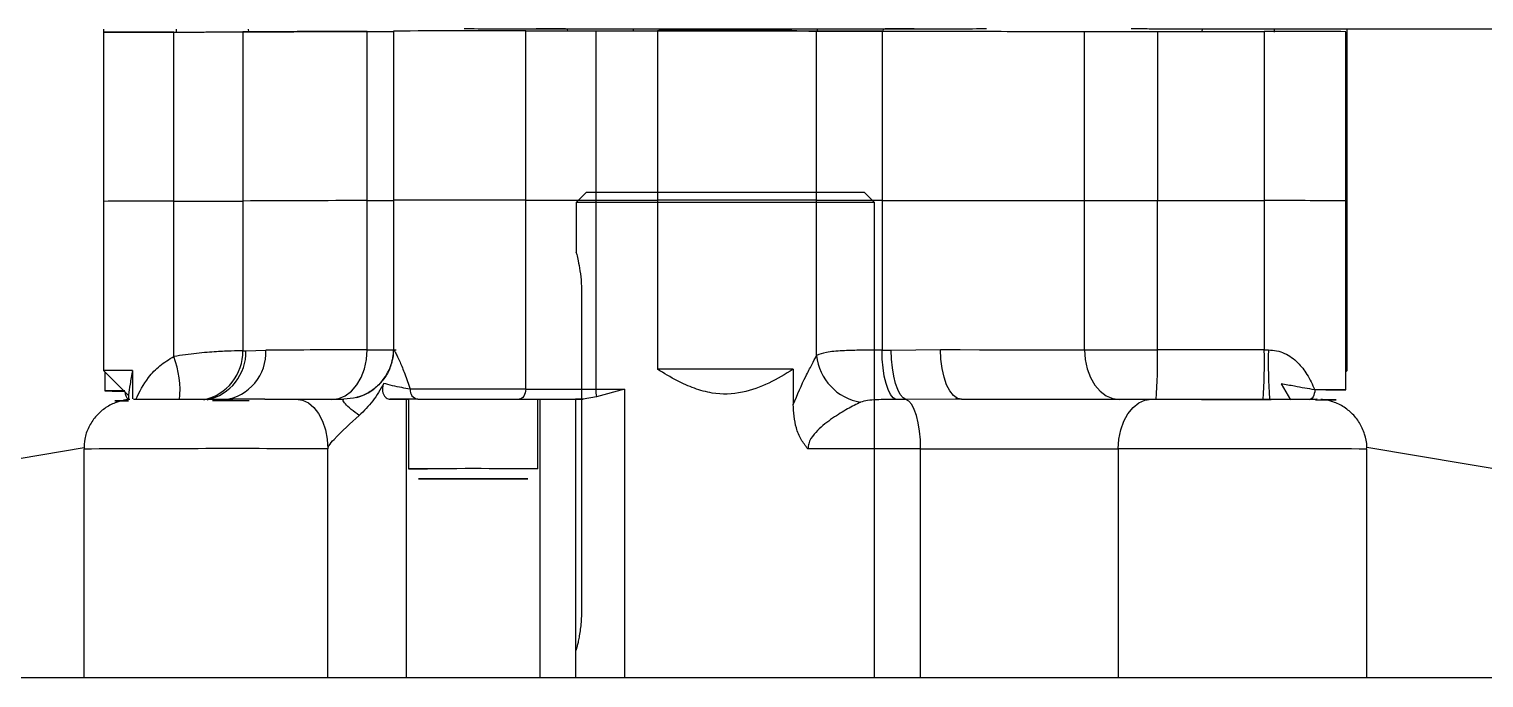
# Model space of a CAD drawing. Header units: millimetres. Extents: x 2371 to 4515, y 843 to 2359.
# Drawn here: x 3809.1 to 3955.3, y 1899.8 to 1965 of the extents above; entities that cross this region are included whole.
import ezdxf

# ---------------------------------------------------------------- set-up
doc = ezdxf.new("R2010")
doc.units = ezdxf.units.MM

msp = doc.modelspace()

# ---------------------------------------------------------------- linework, layer by layer
at = {"color": 7, "linetype": 'Continuous', "lineweight": 25}
for p, q in [((3816.543, 1965.025), (3816.564, 1964.723)), ((3816.564, 1964.723), (3816.564, 1947.723)), ((3823.62, 1947.743), (3823.621, 1964.742)), ((3823.9, 1964.743), (3823.895, 1965.026)), ((3830.559, 1964.757), (3830.559, 1947.757)), ((3831.097, 1965.034), (3831.116, 1964.76)), ((3843.043, 1947.8), (3843.043, 1964.8)), ((3845.707, 1964.839), (3845.707, 1947.839)), ((3859, 1947.852), (3859, 1964.852)), ((3863.216, 1964.825), (3863.211, 1965.022)), ((3866.031, 1964.848), (3866.031, 1947.848)), ((3869.796, 1965.104), (3869.814, 1964.841)), ((3872.242, 1964.85), (3872.242, 1947.85)), ((3888.245, 1947.841), (3888.245, 1964.841)), ((3888.315, 1964.84), (3888.333, 1965.104)), ((3894.819, 1964.826), (3894.819, 1947.826)), ((3894.917, 1965.022), (3894.913, 1964.825)), ((3915.168, 1947.799), (3915.168, 1964.799)), ((3922.495, 1964.793), (3933.244, 1964.794)), ((3922.495, 1964.793), (3922.495, 1947.793)), ((3927.016, 1964.793), (3927.032, 1965.033)), ((3933.244, 1964.794), (3933.244, 1947.794)), ((3934.234, 1965.026), (3934.229, 1964.742)), ((3941.443, 1947.776), (3941.443, 1964.776)), ((3941.443, 1964.725), (3941.564, 1964.722)), ((3941.564, 1964.722), (3941.586, 1965.024)), ((3941.564, 1947.722), (3941.564, 1964.722)), ((3865.065, 1948.601), (3864.065, 1947.601)), ((3893.065, 1948.601), (3865.065, 1948.601)), ((3894.065, 1947.601), (3893.065, 1948.601)), ((3816.564, 1947.723), (3816.564, 1930.723)), ((3823.62, 1932.134), (3823.62, 1947.743)), ((3830.559, 1947.757), (3830.559, 1932.706)), ((3843.043, 1932.8), (3843.043, 1947.8)), ((3845.707, 1947.839), (3845.707, 1932.839)), ((3859, 1928.852), (3859, 1947.852)), ((3864.065, 1947.601), (3864.065, 1942.554)), ((3894.065, 1947.601), (3864.065, 1947.601)), ((3866.031, 1947.848), (3866.031, 1928.848)), ((3872.242, 1947.85), (3872.242, 1930.85)), ((3888.245, 1932.233), (3888.245, 1947.841)), ((3894.065, 1899.851), (3894.065, 1947.601)), ((3894.819, 1947.826), (3894.819, 1932.776)), ((3915.167, 1932.799), (3915.168, 1947.799)), ((3915.168, 1947.799), (3915.176, 1947.799)), ((3922.495, 1947.793), (3933.244, 1947.794)), ((3922.495, 1932.793), (3922.495, 1947.793)), ((3933.244, 1947.794), (3933.244, 1932.794)), ((3941.443, 1928.777), (3941.443, 1947.776)), ((3941.443, 1947.726), (3941.564, 1947.722)), ((3941.564, 1930.722), (3941.564, 1947.722)), ((3864.608, 1938.601), (3864.608, 1906.601)), ((3830.872, 1932.708), (3832.878, 1932.769)), ((3895.752, 1932.775), (3900.694, 1932.821)), ((3933.244, 1932.794), (3922.495, 1932.793)), ((3816.564, 1930.723), (3819.064, 1928.223)), ((3816.686, 1930.601), (3816.686, 1928.669)), ((3819.453, 1930.738), (3819.453, 1927.885)), ((3885.887, 1930.85), (3885.887, 1927.323)), ((3941.443, 1930.601), (3941.564, 1930.722)), ((3934.939, 1929.378), (3935.871, 1927.784)), ((3819.064, 1928.364), (3819.064, 1927.804)), ((3845.349, 1927.841), (3846.983, 1927.838)), ((3846.983, 1927.838), (3847.207, 1927.835)), ((3846.983, 1927.838), (3846.983, 1899.838)), ((3847.207, 1927.839), (3847.207, 1920.839)), ((3860.207, 1920.839), (3860.207, 1927.839)), ((3860.207, 1927.835), (3860.416, 1927.837)), ((3860.416, 1927.837), (3864.01, 1927.844)), ((3860.416, 1927.837), (3860.416, 1899.837)), ((3864.01, 1927.844), (3864.01, 1899.844)), ((3866.11, 1928.074), (3864.759, 1927.845)), ((3868.922, 1928.849), (3866.11, 1928.074)), ((3868.922, 1928.849), (3868.922, 1899.849)), ((3902.177, 1927.829), (3897.224, 1927.81)), ((3902.814, 1927.831), (3902.177, 1927.829)), ((3929.443, 1927.804), (3929.443, 1927.788)), ((3814.567, 1922.829), (3814.567, 1899.829)), ((3839.108, 1899.853), (3839.108, 1922.853)), ((3898.697, 1899.844), (3898.697, 1922.844)), ((3918.567, 1922.852), (3918.567, 1899.852)), ((3943.562, 1899.828), (3943.562, 1922.828)), ((3852.811, 1919.846), (3850.361, 1919.841)), ((3850.361, 1919.841), (3851.258, 1919.834)), ((3851.258, 1919.843), (3851.258, 1919.834)), ((3851.258, 1919.834), (3854.604, 1919.832)), ((3856.157, 1919.844), (3852.811, 1919.846)), ((3854.604, 1919.845), (3854.604, 1919.832)), ((3854.604, 1919.832), (3857.053, 1919.837)), ((3857.053, 1919.837), (3856.157, 1919.844)), ((3965.565, 1899.851), (3792.565, 1899.851))]:
    msp.add_line(p, q, dxfattribs=at)
at = {"linetype": 'ByBlock'}
for p, q in [((3791.582, 1919.119), (3814.616, 1922.988)), ((3966.582, 1919.119), (3943.548, 1922.988))]:
    msp.add_line(p, q, dxfattribs=at)
at = {"color": 7, "linetype": 'Continuous', "lineweight": 25, "flags": 128}
for points in [[(3866.031, 1964.848), (3866.801, 1964.848), (3867.573, 1964.849), (3868.347, 1964.849), (3869.123, 1964.849), (3869.9, 1964.849), (3870.679, 1964.85), (3871.46, 1964.85), (3872.242, 1964.85)], [(3894.819, 1964.826), (3897.655, 1964.824), (3900.425, 1964.821), (3903.122, 1964.819), (3905.734, 1964.815), (3908.253, 1964.812), (3910.671, 1964.808), (3912.979, 1964.804), (3915.168, 1964.799)], [(3866.031, 1947.848), (3866.801, 1947.848), (3867.573, 1947.849), (3868.347, 1947.849), (3869.123, 1947.849), (3869.9, 1947.849), (3870.679, 1947.85), (3871.46, 1947.85), (3872.242, 1947.85)], [(3866.031, 1947.848), (3866.801, 1947.848), (3867.573, 1947.849), (3868.347, 1947.849), (3869.123, 1947.849), (3869.9, 1947.849), (3870.679, 1947.85), (3871.46, 1947.85), (3872.242, 1947.85)], [(3894.819, 1947.826), (3897.655, 1947.824), (3900.425, 1947.821), (3903.122, 1947.819), (3905.734, 1947.815), (3908.253, 1947.812), (3910.671, 1947.808), (3912.978, 1947.804), (3915.168, 1947.799)], [(3894.819, 1947.826), (3897.655, 1947.824), (3900.425, 1947.821), (3903.122, 1947.819), (3905.734, 1947.815), (3908.253, 1947.812), (3910.671, 1947.808), (3912.978, 1947.804), (3915.168, 1947.799)], [(3830.559, 1932.706), (3830.597, 1932.707), (3830.635, 1932.707), (3830.674, 1932.707), (3830.713, 1932.707), (3830.752, 1932.708), (3830.792, 1932.708), (3830.832, 1932.708), (3830.872, 1932.708)], [(3839.511, 1927.808), (3840.2, 1927.902), (3840.863, 1928.185), (3841.473, 1928.646), (3842.008, 1929.267), (3842.447, 1930.023), (3842.774, 1930.887), (3842.975, 1931.825), (3843.043, 1932.8)], [(3896.209, 1927.81), (3895.931, 1927.984), (3895.667, 1928.319), (3895.427, 1928.805), (3895.218, 1929.425), (3895.048, 1930.158), (3894.922, 1930.98), (3894.845, 1931.862), (3894.819, 1932.776)], [(3894.819, 1932.776), (3894.936, 1932.776), (3895.053, 1932.776), (3895.169, 1932.776), (3895.286, 1932.776), (3895.403, 1932.776), (3895.519, 1932.776), (3895.636, 1932.776), (3895.752, 1932.775)], [(3897.224, 1927.81), (3896.93, 1927.983), (3896.65, 1928.318), (3896.396, 1928.804), (3896.175, 1929.424), (3895.994, 1930.157), (3895.861, 1930.979), (3895.78, 1931.862), (3895.752, 1932.775)], [(3902.814, 1927.831), (3902.401, 1927.925), (3902.003, 1928.208), (3901.636, 1928.668), (3901.315, 1929.289), (3901.051, 1930.045), (3900.855, 1930.909), (3900.735, 1931.846), (3900.694, 1932.821)], [(3900.694, 1932.821), (3902.685, 1932.819), (3904.631, 1932.817), (3906.529, 1932.814), (3908.375, 1932.812), (3910.165, 1932.809), (3911.896, 1932.806), (3913.564, 1932.803), (3915.167, 1932.799)], [(3915.167, 1932.799), (3915.235, 1931.824), (3915.437, 1930.887), (3915.764, 1930.023), (3916.204, 1929.266), (3916.741, 1928.645), (3917.352, 1928.185), (3918.016, 1927.902), (3918.707, 1927.807)], [(3933.244, 1932.794), (3933.295, 1932.794), (3933.347, 1932.794), (3933.398, 1932.794), (3933.449, 1932.794), (3933.5, 1932.794), (3933.551, 1932.794), (3933.602, 1932.794), (3933.653, 1932.794)], [(3941.443, 1930.726), (3941.564, 1930.722), (3941.564, 1930.722)], [(3835.928, 1927.845), (3836.548, 1927.751), (3837.145, 1927.468), (3837.694, 1927.007), (3838.176, 1926.387), (3838.572, 1925.63), (3838.866, 1924.766), (3839.047, 1923.829), (3839.108, 1922.853)], [(3842.024, 1928.015), (3841.687, 1927.936), (3840.712, 1927.84)], [(3859, 1928.852), (3858.987, 1928.657), (3858.95, 1928.469), (3858.888, 1928.296), (3858.806, 1928.144), (3858.706, 1928.02), (3858.592, 1927.927), (3858.467, 1927.87), (3858.338, 1927.85)], [(3864.759, 1927.845), (3864.662, 1927.845), (3864.566, 1927.845), (3864.471, 1927.845), (3864.377, 1927.845), (3864.284, 1927.845), (3864.192, 1927.844), (3864.101, 1927.844), (3864.01, 1927.844)], [(3866.031, 1928.848), (3866.39, 1928.848), (3866.751, 1928.848), (3867.111, 1928.848), (3867.473, 1928.849), (3867.834, 1928.849), (3868.196, 1928.849), (3868.559, 1928.849), (3868.922, 1928.849)], [(3897.224, 1927.81), (3897.098, 1927.81), (3896.971, 1927.81), (3896.844, 1927.81), (3896.717, 1927.81), (3896.59, 1927.81), (3896.463, 1927.81), (3896.336, 1927.81), (3896.209, 1927.81)], [(3898.697, 1922.844), (3898.669, 1923.758), (3898.587, 1924.64), (3898.454, 1925.462), (3898.274, 1926.195), (3898.053, 1926.815), (3897.799, 1927.301), (3897.519, 1927.636), (3897.224, 1927.81)], [(3918.567, 1922.852), (3918.631, 1923.827), (3918.821, 1924.765), (3919.129, 1925.629), (3919.543, 1926.385), (3920.048, 1927.006), (3920.624, 1927.467), (3921.249, 1927.75), (3921.899, 1927.844)], [(3938.322, 1928.79), (3938.311, 1928.595), (3938.276, 1928.407), (3938.22, 1928.234), (3938.144, 1928.082), (3938.051, 1927.958), (3937.946, 1927.865), (3937.831, 1927.808), (3937.712, 1927.788)], [(3898.697, 1922.844), (3897.312, 1922.845), (3895.917, 1922.846), (3894.512, 1922.847), (3893.097, 1922.847), (3891.674, 1922.848), (3890.244, 1922.849), (3888.807, 1922.849), (3887.365, 1922.85)], [(3898.697, 1922.844), (3901.257, 1922.842), (3903.888, 1922.841), (3906.543, 1922.841), (3909.174, 1922.842), (3911.736, 1922.844), (3914.184, 1922.846), (3916.475, 1922.849), (3918.567, 1922.852)]]:
    msp.add_lwpolyline(points, dxfattribs=at)
at = {"color": 7, "linetype": 'Continuous', "lineweight": 25}
for centre, radius, start, end in [((3822.237, 1192.205), 772.539, 89.897391, 90.420712), ((3823.896, 3545.574), 1580.832, 269.990013, 270.241488), ((3848.113, -1286.563), 3251.367, 90.089346, 90.30934), ((3842.532, 2447.904), 483.105, 270.06054, 270.37656), ((3854.065, 181.282), 1783.576, 89.841456, 90.268476), ((3864.279, 5137.035), 3172.188, 269.904659, 270.031645), ((3878.73, -728.297), 2693.155, 89.797567, 90.13802), ((3894.536, 3293.06), 1328.233, 269.728619, 270.012215), ((3921.885, 5509.55), 3544.757, 269.891426, 270.009859), ((3935.442, 1055.385), 909.411, 89.621935, 90.138469), ((3822.237, 1175.205), 772.539, 89.897391, 90.420712), ((3823.896, 3528.574), 1580.832, 269.990013, 270.241488), ((3848.113, -1303.563), 3251.367, 90.089346, 90.30934), ((3842.532, 2430.904), 483.105, 270.06054, 270.37656), ((3854.065, 164.282), 1783.576, 89.841456, 90.268476), ((3854.082, 206.278), 1741.581, 89.838188, 90.275424), ((3864.279, 5120.035), 3172.188, 269.904659, 270.031645), ((3878.729, -745.297), 2693.155, 89.797567, 90.13802), ((3894.536, 3276.06), 1328.233, 269.728619, 270.012215), ((3921.885, 5492.55), 3544.757, 269.891426, 270.009859), ((3921.886, 5495.553), 3547.76, 269.891621, 270.009825), ((3935.442, 1038.385), 909.411, 89.621935, 90.138469), ((3814.613, 1928.726), 9.631, 354.25224, 20.72676), ((3825.634, 1932.609), 4.925, 281.86025, 1.13682), ((3825.956, 1932.599), 4.917, 282.00446, 1.27867), ((3828.075, 1932.555), 4.808, 277.47921, 2.54775), ((3851.423, -2497.742), 4430.55, 90.108381, 90.239828), ((3840.711, 1932.839), 4.999, 285.23346, 0.00835), ((3843.503, 2128.554), 195.754, 269.86511, 270.72475), ((3845.71, 1932.833), 0.00655, 86.83529, 111.61015), ((3845.709, 1932.845), 0.00589, 247.97484, 272.47351), ((3893.514, 1932.764), 5.296, 185.75485, 260.76773), ((3921.885, 5477.55), 3544.757, 269.891426, 270.009859), ((3872.421, 1931.542), 50.089, 355.71964, 1.43088), ((3883.17, 1931.543), 50.089, 355.71964, 1.43088), ((3995.779, 1931.701), 62.135, 178.9928, 183.52068), ((3819.032, 1727.782), 202.956, 89.88111, 90.69676), ((3879.044, -1719.911), 3650.767, 89.892614, 90.106762), ((3818.305, 1819.138), 109.543, 89.8003, 90.84701), ((3818.454, 2067.078), 138.42, 269.268, 270.07262), ((3819.053, 1873.757), 53.919, 89.98792, 90.92144), ((3819.751, 1928.621), 1.062, 181.27448, 229.69761), ((3828.009, 1535.105), 392.576, 89.5364, 90.07272), ((3848.279, 1928.757), 0.916, 174.18776, 262.52813), ((3853.785, -1070.826), 2999.683, 89.900382, 90.122565), ((3864.279, 5101.035), 3172.188, 269.904659, 270.031645), ((3869.285, 1928.791), 3.255, 178.99862, 192.73455), ((3928.437, 1822.558), 105.229, 89.77709, 90.81371), ((3933.27, -461.01), 2388.8, 89.983979, 90.106094), ((3939.018, 1729.875), 198.916, 89.30143, 90.20024), ((3939.14, 1882.04), 45.743, 88.99451, 90.09488), ((3939.823, 2038.307), 109.543, 269.8003, 270.84701), ((3829.671, -902.698), 2825.567, 89.80864, 90.306277), ((3927.92, -1345.365), 3268.23, 89.725781, 90.163967), ((3853.701, 809.361), 1111.497, 89.664622, 90.334754), ((3848.703, 2026.057), 105.229, 269.18566, 270.22229)]:
    msp.add_arc(centre, radius, start, end, dxfattribs=at)
for points in [[(3816.564, 1964.723), (3816.668, 1964.725), (3816.875, 1964.73), (3818.496, 1964.736), (3820.867, 1964.74), (3822.889, 1964.742), (3823.9, 1964.743)], [(3823.9, 1964.743), (3824.715, 1964.743), (3826.345, 1964.744), (3828.434, 1964.748), (3830.135, 1964.752), (3830.789, 1964.755), (3831.116, 1964.757)], [(3905.318, 1965.055), (3904.896, 1965.052), (3904.054, 1965.046), (3901.9, 1965.038), (3899.164, 1965.03), (3895.856, 1965.023), (3892.085, 1965.018), (3887.951, 1965.014), (3883.57, 1965.012), (3879.064, 1965.011), (3874.559, 1965.012), (3870.178, 1965.014), (3866.044, 1965.018), (3862.273, 1965.023), (3858.965, 1965.03), (3856.229, 1965.038), (3854.075, 1965.046), (3853.233, 1965.052), (3852.811, 1965.056)], [(3898.064, 1965.069), (3897.994, 1965.066), (3897.852, 1965.061), (3896.723, 1965.053), (3894.967, 1965.046), (3892.585, 1965.04), (3889.689, 1965.035), (3886.382, 1965.031), (3882.795, 1965.029), (3879.064, 1965.028), (3875.334, 1965.029), (3871.747, 1965.031), (3868.44, 1965.035), (3865.543, 1965.04), (3863.162, 1965.046), (3861.406, 1965.053), (3860.277, 1965.061), (3860.135, 1965.066), (3860.064, 1965.069)], [(3883.314, 1964.836), (3883.251, 1964.837), (3883.123, 1964.839), (3882.14, 1964.842), (3880.735, 1964.844), (3879.064, 1964.845), (3877.394, 1964.844), (3875.989, 1964.842), (3875.006, 1964.839), (3874.878, 1964.837), (3874.814, 1964.836)], [(3894.913, 1964.825), (3894.124, 1964.826), (3892.546, 1964.827), (3890.601, 1964.831), (3889.08, 1964.835), (3888.57, 1964.839), (3888.315, 1964.84)], [(3960.933, 1965.068), (3960.869, 1965.066), (3960.741, 1965.06), (3959.715, 1965.053), (3958.112, 1965.046), (3955.924, 1965.039), (3953.234, 1965.033), (3950.124, 1965.029), (3946.693, 1965.026), (3943.049, 1965.024), (3939.306, 1965.023), (3935.583, 1965.024), (3931.997, 1965.027), (3928.663, 1965.03), (3925.68, 1965.035), (3923.159, 1965.041), (3921.122, 1965.048), (3920.273, 1965.053), (3919.848, 1965.056)], [(3835.928, 1927.845), (3836.66, 1927.844), (3838.123, 1927.842), (3839.849, 1927.84), (3840.712, 1927.84)], [(3858.338, 1927.85), (3859.299, 1927.849), (3861.219, 1927.846), (3863.579, 1927.846), (3864.759, 1927.845)]]:
    msp.add_open_spline(points, degree=3, dxfattribs=at)
for points, knots in [([(3831.116, 1964.757), (3831.795, 1964.761), (3833.152, 1964.769), (3835.98, 1964.78), (3839.368, 1964.79), (3842.626, 1964.798), (3844.911, 1964.802), (3845.707, 1964.804)], [0, 0, 0, 0, 0.2204984, 0.4409969, 0.6614953, 0.8819938, 1, 1, 1, 1]), ([(3872.335, 1964.85), (3872.599, 1964.851), (3873.541, 1964.853), (3875.911, 1964.855), (3879.055, 1964.857), (3882.254, 1964.855), (3885.066, 1964.852), (3887.286, 1964.847), (3887.972, 1964.843), (3888.315, 1964.84)], [0, 0, 0, 0, 0.0610151, 0.2175126, 0.3740101, 0.5305075, 0.687005, 0.8435025, 1, 1, 1, 1]), ([(3894.913, 1964.825), (3896.755, 1964.824), (3900.438, 1964.821), (3905.622, 1964.815), (3910.434, 1964.807), (3914.161, 1964.8), (3916.073, 1964.796), (3916.706, 1964.794)], [0, 0, 0, 0, 0.2225072, 0.4450145, 0.6675217, 0.8900289, 1, 1, 1, 1]), ([(3864.077, 1942.554), (3864.073, 1942.568), (3864.058, 1942.626), (3864.148, 1942.288), (3864.315, 1941.57), (3864.502, 1940.484), (3864.598, 1939.427), (3864.606, 1938.787), (3864.608, 1938.601)], [0, 0, 0, 0, 0.0631021, 0.2700641, 0.4791385, 0.6946213, 0.9113528, 1, 1, 1, 1]), ([(3819.794, 1927.8), (3820.178, 1928.572), (3820.806, 1929.834), (3822.18, 1931.253), (3823.141, 1931.841), (3823.62, 1932.134)], [0, 0, 0, 0, 0.4415703, 0.7212781, 1, 1, 1, 1]), ([(3830.559, 1932.706), (3830.211, 1932.701), (3829.572, 1932.692), (3827.919, 1932.616), (3825.967, 1932.475), (3824.402, 1932.248), (3823.62, 1932.134)], [0, 0, 0, 0, 0.2724679, 0.5000458, 0.7503555, 1, 1, 1, 1]), ([(3845.668, 1932.839), (3845.68, 1932.625), (3845.705, 1932.174), (3845.564, 1931.745), (3845.49, 1931.52)], [0, 0, 0, 0, 0.4764135, 1, 1, 1, 1]), ([(3845.71, 1932.84), (3845.726, 1932.823), (3845.759, 1932.79), (3845.911, 1932.515), (3846.116, 1932.104), (3846.424, 1931.427), (3846.863, 1930.354), (3847.192, 1929.374), (3847.368, 1928.85)], [0, 0, 0, 0, 0.1244738, 0.250966, 0.3714749, 0.5001039, 0.7321774, 1, 1, 1, 1]), ([(3885.887, 1927.323), (3886.31, 1928.301), (3886.945, 1929.768), (3887.783, 1931.357), (3888.091, 1931.941), (3888.245, 1932.233)], [0, 0, 0, 0, 0.4999487, 0.7504157, 1, 1, 1, 1]), ([(3890.837, 1932.704), (3890.254, 1932.665), (3889.089, 1932.586), (3888.526, 1932.35), (3888.245, 1932.233)], [0, 0, 0, 0, 0.5005372, 1, 1, 1, 1]), ([(3894.819, 1932.776), (3894.022, 1932.775), (3892.552, 1932.772), (3891.376, 1932.726), (3890.837, 1932.704)], [0, 0, 0, 0, 0.5420141, 1, 1, 1, 1]), ([(3933.653, 1932.794), (3933.934, 1932.776), (3934.5, 1932.742), (3935.287, 1932.465), (3936.001, 1932.053), (3936.795, 1931.373), (3937.63, 1930.297), (3938.081, 1929.316), (3938.322, 1928.79)], [0, 0, 0, 0, 0.12447381, 0.25096604, 0.37147488, 0.50010394, 0.73217742, 1, 1, 1, 1]), ([(3819.453, 1930.738), (3819.373, 1930.265), (3819.209, 1929.308), (3819.074, 1928.305), (3819.081, 1928.348), (3819.083, 1928.364)], [0, 0, 0, 0, 0.3787431, 0.7674109, 1, 1, 1, 1]), ([(3845.49, 1931.52), (3845.449, 1931.339), (3845.316, 1930.749), (3844.773, 1929.855), (3843.912, 1928.936), (3842.956, 1928.312), (3842.284, 1928.113), (3842.014, 1928.032)], [0, 0, 0, 0, 0.107229, 0.3503135, 0.5933986, 0.836482, 1, 1, 1, 1]), ([(3885.887, 1930.85), (3885.082, 1930.361), (3883.479, 1929.385), (3880.743, 1928.362), (3878.109, 1928.281), (3875.931, 1928.898), (3874.088, 1929.722), (3872.9, 1930.448), (3872.242, 1930.85)], [0, 0, 0, 0, 0.1923908, 0.3834722, 0.589159, 0.7155413, 0.8423238, 1, 1, 1, 1]), ([(3844.729, 1929.424), (3844.379, 1928.816), (3843.667, 1927.579), (3842.73, 1926.661), (3842.254, 1926.195)], [0, 0, 0, 0, 0.4918713, 1, 1, 1, 1]), ([(3844.729, 1929.424), (3844.688, 1929.329), (3844.604, 1929.138), (3844.576, 1928.802), (3844.626, 1928.475), (3844.755, 1928.187), (3844.947, 1927.971), (3845.156, 1927.857), (3845.294, 1927.846), (3845.349, 1927.841)], [0, 0, 0, 0, 0.1491203, 0.298298, 0.4463418, 0.5945522, 0.7447419, 0.8986734, 1, 1, 1, 1]), ([(3847.368, 1928.85), (3847.093, 1928.899), (3846.525, 1929.002), (3845.525, 1929.205), (3845.007, 1929.348), (3844.729, 1929.424)], [0, 0, 0, 0, 0.3043315, 0.6280366, 1, 1, 1, 1]), ([(3938.322, 1928.79), (3937.983, 1928.841), (3937.281, 1928.946), (3936.249, 1929.154), (3935.395, 1929.3), (3934.939, 1929.378)], [0, 0, 0, 0, 0.3043315, 0.6280366, 1, 1, 1, 1]), ([(3819.208, 1927.816), (3819.206, 1927.816), (3819.172, 1927.814), (3819.058, 1927.804), (3818.831, 1927.777), (3818.366, 1927.696), (3817.602, 1927.464), (3816.633, 1926.94), (3815.713, 1926.099), (3815.027, 1925.036), (3814.623, 1923.92), (3814.602, 1923.169), (3814.594, 1922.839)], [0, 0, 0, 0, 0.0009193, 0.020654, 0.0473695, 0.0980293, 0.2083231, 0.3666463, 0.5337116, 0.7011689, 0.8686495, 1, 1, 1, 1]), ([(3818.186, 1927.663), (3818.119, 1927.664), (3817.857, 1927.665), (3817.682, 1927.667), (3817.673, 1927.67), (3817.987, 1927.673), (3818.456, 1927.676), (3818.907, 1927.677), (3819.064, 1927.678)], [0, 0, 0, 0, 0.0697239, 0.2723652, 0.4750065, 0.6819695, 0.8889325, 1, 1, 1, 1]), ([(3819.568, 1927.829), (3819.617, 1927.831), (3819.713, 1927.833), (3820.318, 1927.837), (3821.195, 1927.841), (3822.32, 1927.844), (3823.669, 1927.846), (3825.256, 1927.848), (3827.056, 1927.85), (3828.53, 1927.85), (3829.372, 1927.85), (3829.565, 1927.85)], [0, 0, 0, 0, 0.1258562, 0.2493612, 0.3684169, 0.4813666, 0.5943164, 0.7133721, 0.8368771, 0.9627333, 1, 1, 1, 1]), ([(3832.775, 1927.849), (3832.667, 1927.849), (3832.245, 1927.849), (3831.395, 1927.85), (3830.428, 1927.85), (3829.789, 1927.85), (3829.567, 1927.85)], [0, 0, 0, 0, 0.1061376, 0.4137481, 0.7958647, 1, 1, 1, 1]), ([(3832.775, 1927.849), (3832.783, 1927.849), (3833.39, 1927.849), (3834.487, 1927.847), (3835.456, 1927.846), (3835.928, 1927.845)], [0, 0, 0, 0, 0.0070945, 0.516613, 1, 1, 1, 1]), ([(3842.253, 1926.196), (3841.972, 1926.405), (3841.409, 1926.822), (3840.913, 1927.312), (3840.693, 1927.592), (3840.585, 1927.794), (3840.661, 1927.822), (3840.712, 1927.84)], [0, 0, 0, 0, 0.2503114, 0.4998417, 0.6202194, 0.7507731, 1, 1, 1, 1]), ([(3848.16, 1927.848), (3847.993, 1927.848), (3847.664, 1927.847), (3847.094, 1927.846), (3846.492, 1927.844), (3845.836, 1927.843), (3845.514, 1927.842), (3845.349, 1927.841)], [0, 0, 0, 0, 0.1826536, 0.360866, 0.578026, 0.783693, 1, 1, 1, 1]), ([(3848.16, 1927.848), (3848.47, 1927.849), (3849.098, 1927.851), (3850.297, 1927.852), (3851.624, 1927.853), (3853.032, 1927.854), (3854.468, 1927.854), (3855.879, 1927.853), (3857.212, 1927.852), (3857.966, 1927.851), (3858.338, 1927.85)], [0, 0, 0, 0, 0.1236811, 0.25, 0.3763189, 0.5, 0.6236811, 0.75, 0.8763189, 1, 1, 1, 1]), ([(3896.209, 1927.81), (3895.54, 1927.806), (3894.536, 1927.8), (3893.335, 1927.733), (3892.888, 1927.602), (3892.664, 1927.536)], [0, 0, 0, 0, 0.5005553, 0.7509565, 1, 1, 1, 1]), ([(3902.814, 1927.831), (3904.52, 1927.831), (3907.968, 1927.83), (3913.06, 1927.833), (3917.857, 1927.837), (3920.561, 1927.842), (3921.899, 1927.844)], [0, 0, 0, 0, 0.2473128, 0.5, 0.7526872, 1, 1, 1, 1]), ([(3921.899, 1927.844), (3922.354, 1927.845), (3923.29, 1927.847), (3924.957, 1927.848), (3926.798, 1927.849), (3928.744, 1927.85), (3930.682, 1927.849), (3932.507, 1927.848), (3934.13, 1927.846), (3935.527, 1927.844), (3936.703, 1927.841), (3937.657, 1927.837), (3938.282, 1927.834), (3938.575, 1927.831), (3938.54, 1927.829), (3938.536, 1927.829)], [0, 0, 0, 0, 0.07746204, 0.1591116, 0.24381256, 0.33012598, 0.41643939, 0.50114036, 0.58278992, 0.66025195, 0.73771399, 0.81936355, 0.90406452, 0.99037793, 1, 1, 1, 1]), ([(3938.392, 1927.787), (3938.933, 1927.786), (3940.054, 1927.783), (3940.548, 1927.777), (3940.45, 1927.773), (3939.96, 1927.771), (3939.943, 1927.771)], [0, 0, 0, 0, 0.3133856, 0.650453, 0.9875204, 1, 1, 1, 1]), ([(3943.535, 1922.82), (3943.543, 1922.91), (3943.591, 1923.417), (3943.366, 1924.342), (3942.858, 1925.495), (3942.051, 1926.482), (3941.034, 1927.236), (3940.039, 1927.637), (3939.347, 1927.773), (3939.028, 1927.808), (3938.956, 1927.813), (3938.943, 1927.813)], [0, 0, 0, 0, 0.0358209, 0.2034054, 0.3709909, 0.5385787, 0.7061735, 0.8738152, 0.9601743, 0.9931696, 1, 1, 1, 1]), ([(3839.108, 1922.853), (3839.113, 1922.897), (3839.125, 1923.008), (3839.323, 1923.36), (3840.331, 1924.493), (3841.391, 1925.432), (3842.253, 1926.196)], [0, 0, 0, 0, 0.0236669, 0.0606293, 0.2359656, 1, 1, 1, 1]), ([(3887.365, 1922.85), (3887.123, 1923.151), (3886.618, 1923.779), (3886.023, 1925.297), (3885.941, 1926.521), (3885.887, 1927.323)], [0, 0, 0, 0, 0.2406414, 0.5017344, 1, 1, 1, 1]), ([(3892.664, 1927.536), (3892.242, 1927.327), (3891.397, 1926.91), (3889.854, 1925.958), (3888.54, 1924.979), (3887.74, 1924.046), (3887.417, 1923.391), (3887.381, 1923.023), (3887.365, 1922.85)], [0, 0, 0, 0, 0.2492008, 0.4991017, 0.7489308, 0.8742239, 0.9407402, 1, 1, 1, 1]), ([(3849.818, 1919.831), (3849.381, 1919.832), (3848.708, 1919.834), (3848.287, 1919.837), (3848.167, 1919.839), (3848.285, 1919.842), (3848.721, 1919.844), (3849.724, 1919.848), (3851.204, 1919.85), (3852.58, 1919.851), (3853.708, 1919.851), (3854.832, 1919.851), (3856.223, 1919.85), (3857.055, 1919.848), (3857.596, 1919.847)], [0, 0, 0, 0, 0.1197284, 0.1841803, 0.25, 0.3158197, 0.3802716, 0.5, 0.6197284, 0.6841803, 0.75, 0.8158197, 0.8802716, 1, 1, 1, 1]), ([(3857.596, 1919.847), (3858.033, 1919.846), (3858.706, 1919.844), (3859.127, 1919.841), (3859.247, 1919.839), (3859.129, 1919.837), (3858.694, 1919.834), (3857.69, 1919.831), (3856.21, 1919.828), (3854.835, 1919.827), (3853.706, 1919.827), (3852.582, 1919.827), (3851.192, 1919.828), (3850.359, 1919.83), (3849.818, 1919.831)], [0, 0, 0, 0, 0.1197284, 0.1841803, 0.25, 0.3158197, 0.3802716, 0.5, 0.6197284, 0.6841803, 0.75, 0.8158197, 0.8802716, 1, 1, 1, 1]), ([(3864.608, 1906.601), (3864.608, 1906.336), (3864.601, 1906.075), (3864.573, 1905.562), (3864.552, 1905.308), (3864.501, 1904.824), (3864.471, 1904.595), (3864.405, 1904.161), (3864.369, 1903.957), (3864.299, 1903.59), (3864.264, 1903.425), (3864.198, 1903.132), (3864.168, 1903.009), (3864.119, 1902.808), (3864.099, 1902.731), (3864.072, 1902.627), (3864.065, 1902.601), (3864.065, 1902.601)], [0, 0, 0, 0, 0.125, 0.125, 0.25, 0.25, 0.375, 0.375, 0.5, 0.5, 0.625, 0.625, 0.75, 0.75, 0.875, 0.875, 1, 1, 1, 1])]:
    msp.add_open_spline(points, degree=3, knots=knots, dxfattribs=at)

doc.saveas('drawing.dxf')
